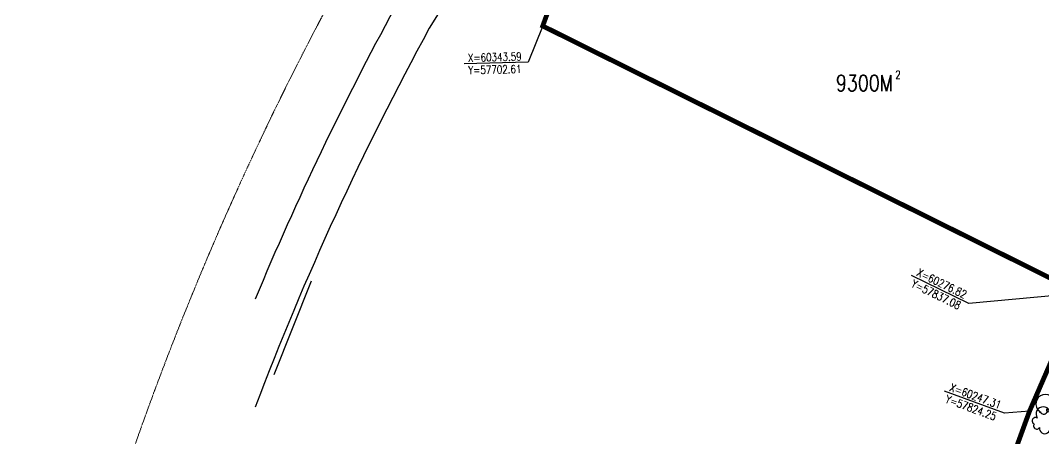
# Model space of a CAD drawing. Header units: inches. Extents: x 393 to 1582, y 246 to 1188.
# Drawn here: x 536.1 to 791.8, y 449.7 to 554.2 of the extents above; entities that cross this region are included whole.
import ezdxf

# ---------------------------------------------------------------- set-up
doc = ezdxf.new("R2010")
doc.units = ezdxf.units.IN
doc.header["$MEASUREMENT"] = 0
for name, pattern in [('BORDER2', [0.875, 0.25, -0.125, 0.25, -0.125, 0, -0.125]), ('CENTERX2', [4, 2.5, -0.5, 0.5, -0.5]), ('CONTINOUS', [0]), ('DOTE', [2.42, 2, -0.2, 0.02, -0.2])]:
    doc.linetypes.add(name, pattern=pattern)
for name, color, linetype, lineweight in [('FENCE', 100, 'Continuous', 18), ('HONG', 6, 'DOTE', 15), ('ROAD', 1, 'Continuous', 25), ('ROAD-CENTER', 7, 'CENTERX2', 18)]:
    doc.layers.add(name, color=color, linetype=linetype, lineweight=lineweight)
for name, color, linetype in [('hongzb', 5, 'Continuous'), ('PUB_TEXT', 7, 'Continuous'), ('roadradiu', 3, 'Continuous'), ('绿化', 3, 'Continuous')]:
    doc.layers.add(name, color=color, linetype=linetype)
doc.styles.add('_HZTXT', font='txt.shx', dxfattribs={"width": 0.8, "bigfont": 'hztxt.shx'})
doc.styles.add('HZ', font='simplex.shx', dxfattribs={"width": 0.7, "bigfont": 'hztxt.shx'})
doc.dimstyles.new('NORMAL', dxfattribs={"dimtxt": 1.5, "dimasz": 0.3, "dimexe": 0.5, "dimexo": 0.3, "dimgap": 0.3, "dimtad": 1, "dimdec": 1, "dimzin": 1, "dimdsep": 46, "dimtxsty": 'HZ', "dimblk": 'ARCHTICK', "dimcen": 0, "dimclrt": 256, "dimadec": 0, "dimazin": 0, "dimtfac": 1, "dimtdec": 1, "dimtofl": 0, "dimtmove": 0, "dimatfit": 3, "dimldrblk": 'ARCHTICK', "dimfxl": 1, "dimtolj": 2, "dimtzin": 0, "dimarcsym": 0})

# ---------------------------------------------------------------- blocks, each defined once
blk = doc.blocks.new('_ARCHTICK')
at = {"color": 0, "linetype": 'ByBlock', "const_width": 0.15}
blk.add_lwpolyline([(-0.5, -0.5), (0.5, 0.5)], dxfattribs=at)
blk = doc.blocks.new('*D148')
at = {"layer": 'DEFPOINTS', "color": 0, "ltscale": 0.3, "transparency": 16777216}
for p in [(549.76, 589.87), (829.45, 513.23)]:
    blk.add_point(p, dxfattribs=at)
at = {"layer": 'roadradiu', "color": 0, "lineweight": -2, "ltscale": 0.3, "transparency": 16777216}
blk.add_line((816.46, 516.79), (829.45, 513.23), dxfattribs=at)
at = {"layer": 'roadradiu', "color": 0, "lineweight": -2, "ltscale": 0.3, "transparency": 16777216, "xscale": 0.3, "yscale": 0.3, "zscale": 0.3, "rotation": 344.6756044397064}
blk.add_blockref('_ARCHTICK', (829.45, 513.23), dxfattribs=at)
at = {"layer": 'roadradiu', "ltscale": 0.3, "transparency": 16777216, "insert": (819.56, 517.03), "char_height": 1.5, "attachment_point": 5, "rotation": 344.6756, "style": 'HZ'}
blk.add_mtext('\\A2;R290.0', dxfattribs=at)
blk = doc.blocks.new('*D198')
at = {"layer": 'DEFPOINTS', "color": 0, "ltscale": 0.3, "transparency": 16777216}
for p in [(549.76, 589.87), (825.39, 499.71)]:
    blk.add_point(p, dxfattribs=at)
at = {"layer": 'roadradiu', "color": 0, "lineweight": -2, "ltscale": 0.3, "transparency": 16777216}
blk.add_line((819.26, 501.71), (825.39, 499.71), dxfattribs=at)
at = {"layer": 'roadradiu', "color": 0, "lineweight": -2, "ltscale": 0.3, "transparency": 16777216, "xscale": 0.3, "yscale": 0.3, "zscale": 0.3, "rotation": 341.8852734557522}
blk.add_blockref('_ARCHTICK', (825.39, 499.71), dxfattribs=at)
at = {"layer": 'roadradiu', "ltscale": 0.3, "transparency": 16777216, "insert": (822.37, 501.8), "char_height": 1.5, "attachment_point": 5, "rotation": 341.8853, "style": 'HZ'}
blk.add_mtext('\\A2;R290.0', dxfattribs=at)
blk = doc.blocks.new('*D209')
at = {"layer": 'DEFPOINTS', "color": 0, "ltscale": 0.3, "transparency": 16777216}
for p in [(549.76, 589.87), (822.61, 491.63)]:
    blk.add_point(p, dxfattribs=at)
at = {"layer": 'roadradiu', "color": 0, "lineweight": -2, "ltscale": 0.3, "transparency": 16777216}
blk.add_line((816.54, 493.81), (822.61, 491.63), dxfattribs=at)
at = {"layer": 'roadradiu', "color": 0, "lineweight": -2, "ltscale": 0.3, "transparency": 16777216, "xscale": 0.3, "yscale": 0.3, "zscale": 0.3, "rotation": 340.1970086721902}
blk.add_blockref('_ARCHTICK', (822.61, 491.63), dxfattribs=at)
at = {"layer": 'roadradiu', "ltscale": 0.3, "transparency": 16777216, "insert": (819.65, 493.81), "char_height": 1.5, "attachment_point": 5, "rotation": 340.197, "style": 'HZ'}
blk.add_mtext('\\A2;R290.0', dxfattribs=at)

msp = doc.modelspace()

# ---------------------------------------------------------------- linework, layer by layer
at = {"color": 0, "linetype": 'Continuous', "ltscale": 0.8}
msp.add_lwpolyline([(667.899, 556.321), (666.625, 552.804), (801.102, 486.03), (788.272, 456.524), (779.587, 432.68), (771.874, 407.241), (606.388, 402.292), (605.618, 399.682), (595.64, 387.164), (596.108, 343.865), (716.916, 346.593), (716.916, 346.993), (881.774, 351.674)], dxfattribs=at)
at = {"layer": 'FENCE', "color": 0, "ltscale": 0.3}
msp.add_lwpolyline([(801.102, 486.03), (788.272, 456.524), (779.587, 432.68), (771.721, 407.425)], dxfattribs=at)
at = {"layer": 'HONG', "color": 0, "linetype": 'BORDER2', "ltscale": 0.8, "const_width": 1.2}
msp.add_lwpolyline([(667.899, 556.321), (666.625, 552.804), (801.102, 486.03), (788.272, 456.524), (779.587, 432.68), (771.874, 407.241), (606.388, 402.292), (605.618, 399.682), (595.64, 387.164), (596.108, 343.865), (716.916, 346.593), (716.916, 346.993), (881.774, 351.674)], dxfattribs=at)
at = {"layer": 'hongzb', "color": 0, "ltscale": 0.3}
for points in [[(666.625, 552.804), (662.967, 543.739)], [(662.967, 543.739), (646.973, 543.309)], [(773.149, 483.505), (758.758, 490.498)], [(801.102, 486.03), (773.149, 483.505)], [(782.044, 456.053), (767.025, 461.569)], [(788.272, 456.524), (782.044, 456.053)]]:
    msp.add_lwpolyline(points, dxfattribs=at)
at = {"layer": 'hongzb', "color": 0, "linetype": 'DOTE', "ltscale": 0.2, "const_width": 0.35}
msp.add_lwpolyline([(690.278, 541.06), (690.384, 541.228)], dxfattribs=at)
at = {"layer": 'ROAD', "color": 0, "linetype": 'Continuous'}
for radius, start, end in [(207, 156.54425, 176.38871), (205, 156.74961, 176.33982)]:
    msp.add_arc((995.427, 393.7), radius, start, end, dxfattribs=at)
at = {"layer": 'ROAD-CENTER', "color": 5, "ltscale": 0.1}
for start, end in [(151.340196, 154.874693), (154.874693, 175.052981)]:
    msp.add_arc((1306.66, 187.762), 786.306, start, end, dxfattribs=at)
at = {"layer": 'roadradiu', "color": 0, "ltscale": 0.3}
msp.add_line((599.52, 465.732), (608.82, 489.112), dxfattribs=at)
msp.add_line((599.52, 465.732), (608.82, 489.112), dxfattribs=at)
for points in [[(751.204, 709.589), (699.4, 649.734), (638.272, 552.239, 0.0342668), (594.754, 457.531, 0.0342668)], [(647.679, 586.067), (629.639, 557.294, 0.0261581), (594.754, 484.581, 0.0261581)]]:
    msp.add_lwpolyline(points, format="xyb", dxfattribs=at)
at = {"layer": '绿化', "color": 0, "linetype": 'CONTINOUS'}
msp.add_lwpolyline([(667.882, 552.402), (667.776, 552.233)], dxfattribs=at)
msp.add_lwpolyline([(797.124, 461.545, 1.0913085), (794.746, 462.653, 1.0913085), (794.539, 461.184, 1.0913085), (794.035, 459.955, 1.0913085), (790.776, 456.537, 1.0913085), (790.974, 456.377, 1.0913085), (792.608, 457.181, 1.0913085), (793.301, 456.621, 1.0913085), (790.23, 454.851, 1.0913085), (789.486, 453.326, 1.0913085), (790.753, 452.463, 1.0913085), (793.476, 452.387, 1.0913085), (793.546, 454.294, 1.0913085), (796.108, 454.02, 1.0913085), (794.44, 457.826, 1.0913085), (795.081, 458.617, 1.0913085), (795.862, 459.784, 1.0913085), (796.903, 461.07, 1.0913085), (797.124, 461.545)], format="xyb", close=True, dxfattribs=at)

# ---------------------------------------------------------------- texts
at = {"layer": 'hongzb', "color": 0, "ltscale": 0.3, "style": 'HZ', "width": 0.8}
for s, rotation, p in [('X=60343.59', 1.54, (647.959, 543.836)), ('Y=57702.61', 1.54, (648.043, 540.737)), ('X=60276.82', 334.08, (759.876, 490.511)), ('Y=57837.08', 334.08, (758.521, 487.722)), ('X=60247.31', 339.84, (768.136, 461.694)), ('Y=57824.25', 339.84, (767.068, 458.783))]:
    msp.add_text(s, height=2, rotation=rotation, dxfattribs=at).set_placement(p)
at = {"layer": 'PUB_TEXT', "color": 0, "style": '_HZTXT', "width": 0.8}
for s, height, p in [('9300M', 4, (739.889, 536.552)), ('2', 2, (754.722, 539.625))]:
    msp.add_text(s, height=height, dxfattribs=at).set_placement(p)

# ---------------------------------------------------------------- dimensions: what is measured, and where the dimension line sits
at = {"layer": 'roadradiu', "color": 0, "ltscale": 0.3}
for mpoint, picture, middle in [((829.452, 513.231), '*D148', (819.284, 516.018)), ((825.389, 499.707), '*D198', (822.039, 500.803)), ((822.613, 491.626), '*D209', (819.296, 492.82))]:
    dim = msp.add_radius_dim(center=(549.763, 589.874), mpoint=mpoint, dimstyle='NORMAL', override={"dimzin": 0}, dxfattribs=at)
    dim.commit()
    dim.dimension.update_dxf_attribs({"geometry": picture, "text_midpoint": middle, "dimtype": 164})

doc.saveas('drawing.dxf')
